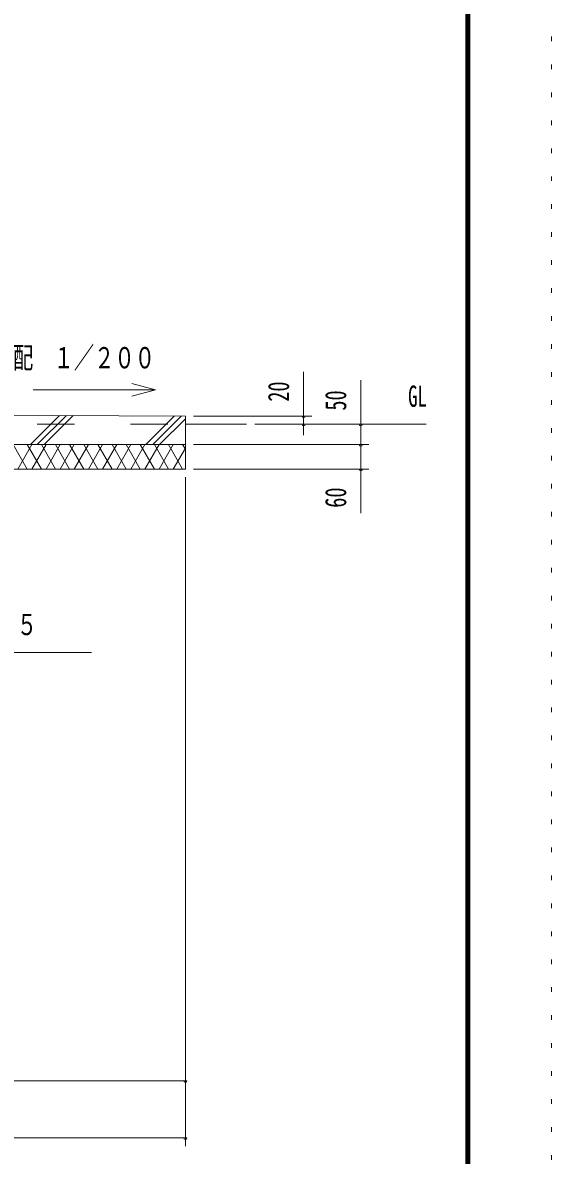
# Model space of a CAD drawing. Units: millimetres, scale not verified. Extents: x -31991 to 32006, y -14700 to 14700.
# Drawn here: x 27470 to 32006, y -4742 to 4979 of the extents above; entities that cross this region are included whole.
import ezdxf
from ezdxf.enums import TextEntityAlignment as Align

# ---------------------------------------------------------------- set-up
doc = ezdxf.new("R2010")
doc.units = ezdxf.units.MM
doc.header["$LTSCALE"] = 80
doc.linetypes.add('USER2', pattern=[10, 4, -6])
doc.linetypes.add('USER4', pattern=[3, 0.5, -2.5])
for name, color, linetype, lineweight in [('0-6_2-02BOLD', 7, 'Continuous', 18), ('0-7_2-12HIDDEN', 3, 'USER2', 18), ('0-A_2-52DIM', 3, 'Continuous', 18), ('0-B_2-62HATCH', 2, 'Continuous', 18), ('0-C_F-F1PAPER', 5, 'Continuous', 18), ('0-D_F-E_J_ADD', 5, 'USER4', 18)]:
    doc.layers.add(name, color=color, linetype=linetype, lineweight=lineweight)
doc.styles.add('ＭＳ ゴシック', font='')
doc.styles.get('ＭＳ ゴシック').set_extended_font_data('MS Gothic')

msp = doc.modelspace()

# ---------------------------------------------------------------- linework, layer by layer
at = {"layer": '0-6_2-02BOLD'}
for p, q in [((28865.56, 1532.9), (29390.56, 1532.9)), ((23230.56, 1357.9), (28865.56, 1357.9))]:
    msp.add_line(p, q, dxfattribs=at)
msp.add_lwpolyline([(22563.98, 1634.25), (28865.56, 1602.9), (28865.56, 1147.9), (25190.56, 1147.9)], dxfattribs=at)
at = {"layer": '0-7_2-12HIDDEN'}
msp.add_line((14795.56, 1532.9), (28865.56, 1532.9), dxfattribs=at)
at = {"layer": '0-A_2-52DIM'}
for p, q in [((29880.56, 1438.97), (29880.56, 1980.9)), ((28405.69, 1882.17), (28608.55, 1827.81)), ((30370.56, 1910.9), (30370.56, 769.9)), ((28935.55, 1602.9), (29950.56, 1602.9)), ((29894.56, 1602.9), (29866.56, 1602.9)), ((30930.56, 1532.9), (29460.55, 1532.9)), ((29894.56, 1532.9), (29866.56, 1532.9)), ((30384.56, 1532.9), (30356.56, 1532.9)), ((28935.55, 1357.9), (30440.56, 1357.9)), ((30384.56, 1357.9), (30356.56, 1357.9)), ((28865.56, 1077.9), (28865.56, -4662.1)), ((30440.56, 1147.9), (28935.55, 1147.9)), ((30384.56, 1147.9), (30356.56, 1147.9)), ((14795.56, -4102.1), (28865.56, -4102.1)), ((28879.56, -4102.1), (28851.56, -4102.1)), ((28865.56, -4592.1), (14795.56, -4592.1)), ((28879.56, -4592.1), (28851.56, -4592.1))]:
    msp.add_line(p, q, dxfattribs=at)
for points in [[(27558.54, 1827.81), (28608.55, 1827.81), (28405.69, 1773.46)], [(22709.56, 767.96), (25260.56, -427.1), (28060.56, -427.1)]]:
    msp.add_lwpolyline(points, dxfattribs=at)
for centre in [(29880.56, 1602.9), (29880.56, 1532.9), (30370.56, 1532.9), (30370.56, 1357.9), (30370.56, 1147.9), (28865.56, -4102.1), (28865.56, -4592.1)]:
    msp.add_arc(centre, 14, 180, 0, dxfattribs=at)
at = {"layer": '0-B_2-62HATCH'}
for p, q in [((27786.24, 1608.27), (27535.86, 1357.9)), ((27845.33, 1607.98), (27595.26, 1357.9)), ((27654.66, 1357.9), (27904.44, 1607.68)), ((28525.82, 1357.9), (28771.28, 1603.37)), ((28830.39, 1603.08), (28585.2, 1357.9)), ((28865.56, 1578.86), (28644.6, 1357.9)), ((27387.56, 1357.9), (27508.8, 1147.9)), ((27549.22, 1357.9), (27427.97, 1147.9)), ((27508.8, 1357.9), (27630.05, 1147.9)), ((27549.22, 1147.9), (27670.45, 1357.9)), ((27751.28, 1147.9), (27630.05, 1357.9)), ((27670.45, 1147.9), (27791.7, 1357.9)), ((27751.28, 1357.9), (27872.53, 1147.9)), ((27912.94, 1357.9), (27791.7, 1147.9)), ((27993.77, 1147.9), (27872.53, 1357.9)), ((27912.94, 1147.9), (28034.19, 1357.9)), ((27993.77, 1357.9), (28115.02, 1147.9)), ((28155.43, 1357.9), (28034.19, 1147.9)), ((28236.26, 1147.9), (28115.02, 1357.9)), ((28155.43, 1147.9), (28276.67, 1357.9)), ((28236.27, 1357.9), (28357.5, 1147.9)), ((28397.92, 1357.9), (28276.67, 1147.9)), ((28478.74, 1147.9), (28357.5, 1357.9)), ((28397.91, 1147.9), (28519.16, 1357.9)), ((28599.99, 1147.9), (28478.74, 1357.9)), ((28640.41, 1357.9), (28519.16, 1147.9)), ((28599.99, 1357.9), (28721.23, 1147.9)), ((28761.65, 1357.9), (28640.41, 1147.9)), ((28721.23, 1357.9), (28842.48, 1147.9)), ((28761.65, 1147.9), (28865.56, 1327.88)), ((28865.56, 1317.92), (28842.48, 1357.9))]:
    msp.add_line(p, q, dxfattribs=at)
at = {"layer": '0-C_F-F1PAPER'}
for points in [[(31305.67, -14000), (-8874.33, -14000), (-8874.33, 14140), (31305.67, 14140)], [(31302.17, -13996.5), (31302.17, 14136.5), (-8870.83, 14136.5), (-8870.83, -13996.5)], [(31298.67, -13993), (31298.67, 14133), (-8867.33, 14133), (-8867.33, -13993)], [(31295.17, -13989.5), (-8863.83, -13989.5), (-8863.83, 14129.5), (31295.17, 14129.5)], [(31291.67, -13986), (31291.67, 14126), (-8860.33, 14126), (-8860.33, -13986)], [(31288.17, -13982.5), (-8856.83, -13982.5), (-8856.83, 14122.5), (31288.17, 14122.5)], [(31284.67, -13979), (31284.67, 14119), (-8853.33, 14119), (-8853.33, -13979)], [(31281.17, -13975.5), (-8849.83, -13975.5), (-8849.83, 14115.5), (31281.17, 14115.5)], [(31277.67, -13972), (-8846.33, -13972), (-8846.33, 14112), (31277.67, 14112)], [(31274.17, -13968.5), (-8842.83, -13968.5), (-8842.83, 14108.5), (31274.17, 14108.5)], [(31270.67, -13965), (31270.67, 14105), (-8839.33, 14105), (-8839.33, -13965)]]:
    msp.add_lwpolyline(points, close=True, dxfattribs=at)
at = {"layer": '0-D_F-E_J_ADD'}
msp.add_lwpolyline([(32005.67, -14700), (-9574.33, -14700), (-9574.33, 14700), (32005.67, 14700)], close=True, dxfattribs=at)

# ---------------------------------------------------------------- texts
at = {"layer": '0-A_2-52DIM', "color": 7, "style": 'ＭＳ ゴシック'}
for s, width, p in [('水勾配\u3000１／２００', 0.7, (27038.39, 1957.68)), ('GL', 0.65, (30776.56, 1627.77)), ('ガセット：鋼板\u3000ｔ＝４．５', 0.7, (25330.56, -332.23))]:
    msp.add_text(s, height=182.3, dxfattribs=dict(at, width=width)).set_placement(p, align=Align.BOTTOM_LEFT)
at = {"layer": '0-A_2-52DIM', "color": 7, "style": 'ＭＳ ゴシック', "width": 0.7}
for s, p in [('20', (29810.56, 1725.66)), ('50', (30300.56, 1649.5)), ('60', (30300.56, 815.94))]:
    msp.add_text(s, height=182.3, rotation=90, dxfattribs=at).set_placement(p, align=Align.BOTTOM_LEFT)

doc.saveas('drawing.dxf')
